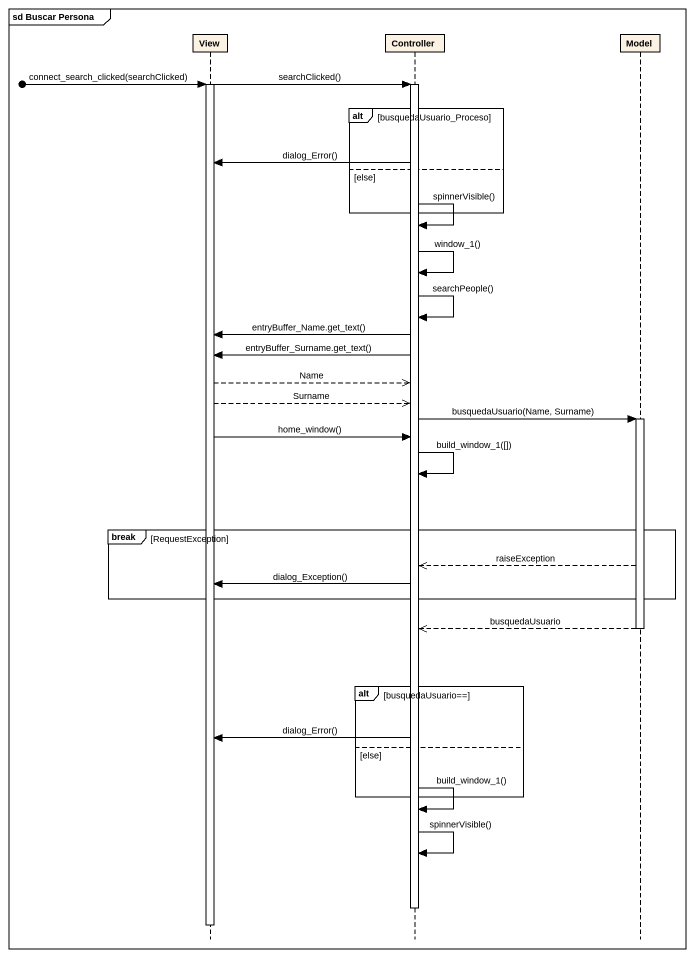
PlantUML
@startuml
mainframe sd Buscar Persona
hide footbox
participant View
participant Controller
participant Model

View -> Controller : searchClicked()
[o-> View : connect_search_clicked(searchClicked)
activate View
activate Controller
alt busquedaUsuario_Proceso
  Controller -> View : dialog_Error()
else else
end
Controller -> Controller : spinnerVisible()
Controller -> Controller : window_1()
Controller -> Controller : searchPeople()
Controller -> View : entryBuffer_Name.get_text()
Controller -> View : entryBuffer_Surname.get_text()
View -->> Controller : Name
View -->> Controller : Surname
Controller -> Model : busquedaUsuario(Name, Surname)
activate Model
View -> Controller : home_window()
Controller -> Controller : build_window_1([])
break RequestException
  Model -->> Controller : raiseException
  Controller -> View : dialog_Exception()
end
Model -->> Controller : busquedaUsuario
deactivate Model
alt busquedaUsuario==
  Controller -> View : dialog_Error()
else else
end
Controller -> Controller : build_window_1()
Controller -> Controller : spinnerVisible()
deactivate Controller
deactivate View
@enduml
